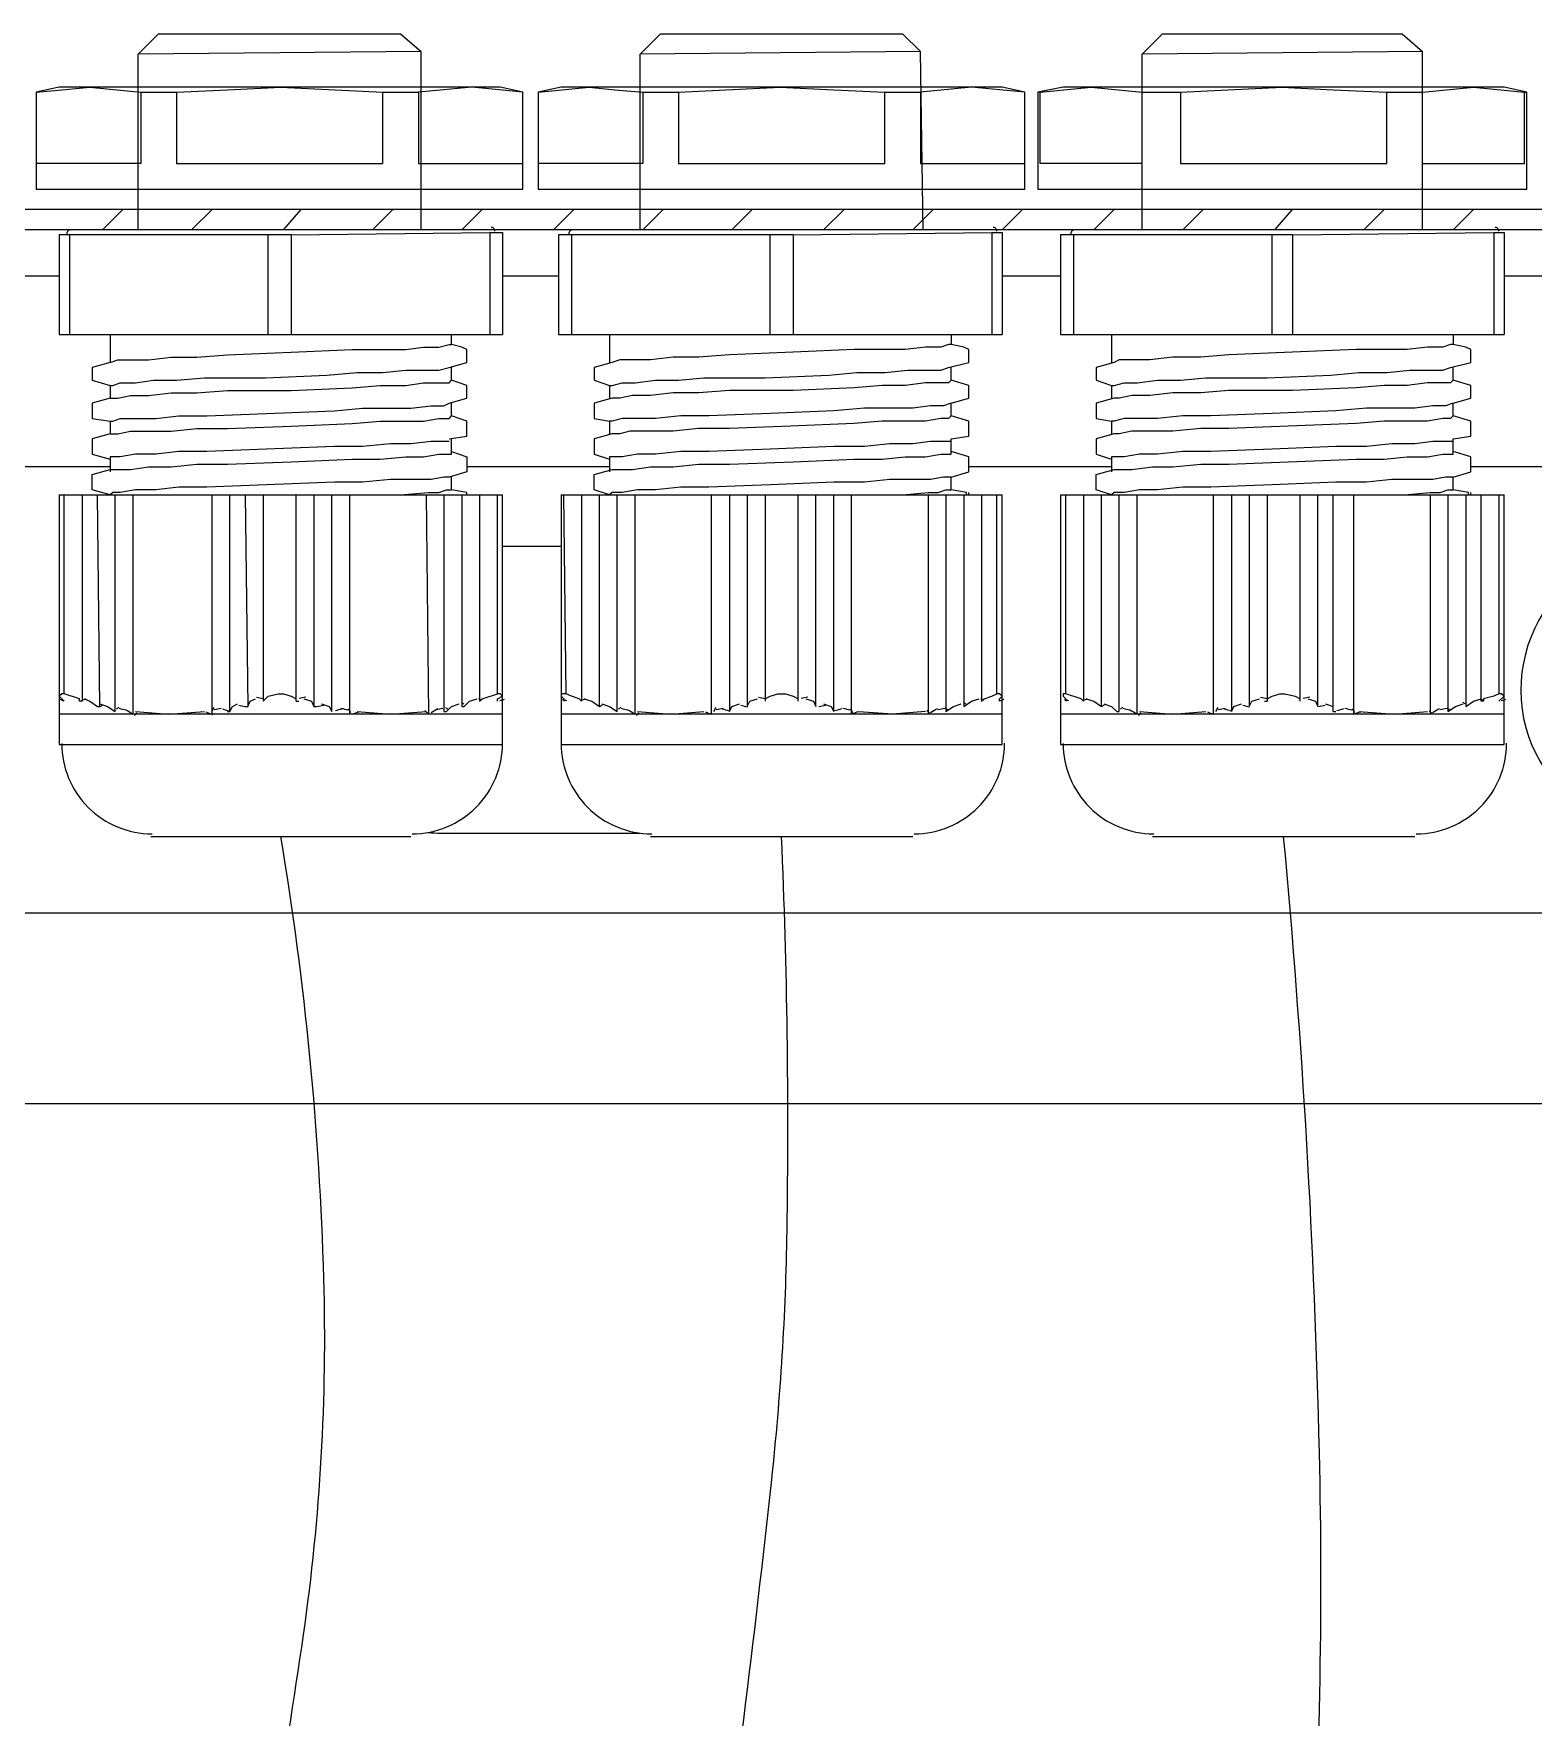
# Model space of a CAD drawing. Header units: feet. Extents: x -159 to 1687, y 0 to 1556.
# Drawn here: x 507.7378 to 507.9831, y 1044.3377 to 1044.613 of the extents above; entities that cross this region are included whole.
import ezdxf

# ---------------------------------------------------------------- set-up
doc = ezdxf.new("R2010")
doc.units = ezdxf.units.FT
doc.header["$MEASUREMENT"] = 0
for name, color, linetype in [('E-CABL-24V', 1, '24V'), ('E-EQPM-CAB', 5, 'Continuous'), ('E-EQPM-HRDW', 230, 'Continuous')]:
    doc.layers.add(name, color=color, linetype=linetype)
doc.linetypes.add('24V', pattern='A,1,-0.2,["24V",Standard,S=0.1,R=0,X=-0.125,Y=-0.05],-0.2', length=1.4)

msp = doc.modelspace()

# ---------------------------------------------------------------- linework, layer by layer
at = {"layer": 'E-CABL-24V'}
for points in [[(507.0073148254214, 1043.265011869804, -0.008424595690852561), (507.0087904537589, 1043.373264729154, -0.01290501151279826), (507.0127669190178, 1043.443835284545, -0.005131037994073637), (507.0246548822138, 1043.572184616041, -0.008794064861587294), (507.033674196308, 1043.646853711527, -0.08041995311221156), (507.0760649403089, 1043.784725971518, -0.09102065938524113), (507.1523440071651, 1043.88710704813, -0.03799066756253638), (507.2415923783001, 1043.958249030372, -0.04497931044966911), (507.3259079447353, 1044.005095781545, -0.005680317751249649), (507.4320667156251, 1044.050717027854, 0.006025553172461251), (507.5321137827295, 1044.093793656168, 0.003996694349274301), (507.6048078130843, 1044.126835559684, 0.00488335891319513), (507.663813723464, 1044.154930624256, 0.09224002753963657), (507.7260526430486, 1044.201087073002, 0.09975920784410136), (507.7635467538039, 1044.262259055809, 0.03673915812307464), (507.7708909918522, 1044.288035417454, 0.01534083104261825), (507.7819557502098, 1044.351189598545, 0.0427939598232804), (507.7852913933244, 1044.409413910066, 0.03431290299969964), (507.7782584773054, 1044.481759968465)], [(507.2156053023527, 1043.265011869804, -0.008424595690520006), (507.2170809306901, 1043.373264729156, -0.01290501151167272), (507.2210573959492, 1043.443835284545, -0.005131037994041934), (507.2329453591444, 1043.572184616034, -0.008794064862885892), (507.2419646732394, 1043.646853711527, -0.0804199531124979), (507.2875177579662, 1043.795011213568, -0.1065190658037303), (507.3606344840964, 1043.88710704813, -0.02262788681650161), (507.4436277386567, 1043.949194795425, -0.02203507805870874), (507.5341984216666, 1044.005095781545, -0.005291810885121813), (507.6159328880792, 1044.04957047171, 0.006230139481871608), (507.6852869674622, 1044.087477401237, 0.01323041668637856), (507.7567801231098, 1044.130247642467, 0.02579117499500531), (507.7916500578103, 1044.154992212874, 0.112523785630718), (507.8178071655561, 1044.187473422407, 0.06282545126620188), (507.841688985889, 1044.257568056076, 0.01559395825568648), (507.8487365816911, 1044.298209438532, 0.008142933265916284), (507.8585227552721, 1044.376577795501, 0.02315327767710688), (507.8610316884917, 1044.417224488151, 0.01460437842277318), (507.8601373127201, 1044.481759968465)], [(507.816259104141, 1043.265011869804, 0.001913542296354147), (507.8203912460408, 1043.385412962438, 0.00394493315020252), (507.8217111977375, 1043.443835284545, 0.00106034164523452), (507.8236513477598, 1043.598065281172, -0.002512094698829486), (507.8246592927462, 1043.663162617847, -0.01451433008271177), (507.8299933955262, 1043.770761907128, -0.03622168599477488), (507.836493087796, 1043.813486747912, -0.01503153936188053), (507.8459371401721, 1043.849948326871, -0.007718811697016831), (507.8675352481914, 1043.920031635382, -0.002973151521085961), (507.8824934236575, 1043.965120190516, 0.002966224869689639), (507.8974515991236, 1044.01020874565, 0.009968413757734844), (507.9256565609505, 1044.103210504393, 0.03038796889980451), (507.9324251972103, 1044.134390820169, 0.01541891119484474), (507.9360587744807, 1044.163984385223, 0.005295230973471903), (507.9430599388543, 1044.250502472961, 0.001145555826092078), (507.9434973896896, 1044.256938568549, 0.0001634334021107225), (507.9464455014113, 1044.302058989367, 0.02210457293736921), (507.9480816429849, 1044.38102276681, 0.0172980959577702), (507.9422244912274, 1044.481759968465)]]:
    msp.add_lwpolyline(points, format="xyb", dxfattribs=at)
at = {"layer": 'E-EQPM-CAB', "lineweight": 0}
for p, q in [((507.7420067791829, 1044.537595917297), (507.8145101754278, 1044.537595917297)), ((507.9057644500122, 1044.537595917297), (507.9782678462573, 1044.537595917297))]:
    msp.add_line(p, q, dxfattribs=at)
at = {"layer": 'E-EQPM-CAB', "lineweight": 25}
for points in [[(507.8011762174979, 1044.610099313542), (507.7549240509277, 1044.609682627357), (507.7582575404103, 1044.613016116839), (507.7978427280154, 1044.613016116839)], [(507.8828467098199, 1044.610099313542), (507.8370112294351, 1044.609682627357), (507.8403447189175, 1044.613016116839), (507.8799299065226, 1044.613016116839)], [(507.9649338883271, 1044.610099313542), (507.9190984079426, 1044.609682627357), (507.922431897425, 1044.613016116839), (507.9616003988449, 1044.613016116839)]]:
    msp.add_lwpolyline(points, close=True, dxfattribs=at)
for points in [[(507.7549240509277, 1044.58093128057), (507.7549240509277, 1044.609682627357)], [(507.8011762174979, 1044.58093128057), (507.8011762174979, 1044.610099313542)], [(507.8370112294351, 1044.58093128057), (507.8370112294351, 1044.609682627357)], [(507.8832633960053, 1044.58093128057), (507.8828467098199, 1044.610099313542)], [(507.9190984079426, 1044.58093128057), (507.9190984079426, 1044.609682627357)], [(507.9649338883271, 1044.58093128057), (507.9649338883271, 1044.610099313542)], [(507.8140934892426, 1044.604265706948), (507.7420067791829, 1044.604265706948), (507.7382566035153, 1044.603432334578), (507.7382566035153, 1044.587598259535), (507.8178436649107, 1044.587598259535), (507.8178436649107, 1044.603432334578), (507.8140934892426, 1044.604265706948)], [(507.7382566035153, 1044.603432334578), (507.7424234653683, 1044.603849020763), (507.7470070134066, 1044.604265706948), (507.7553407371131, 1044.603432334578), (507.7611743437076, 1044.603432334578), (507.7611743437076, 1044.591765121389), (507.7949259247182, 1044.591765121389), (507.7949259247182, 1044.603432334578), (507.8007595313127, 1044.603432334578), (507.8007595313127, 1044.591765121389), (507.8178436649107, 1044.591765121389)], [(507.7553407371131, 1044.603432334578), (507.7553407371131, 1044.591765121389), (507.7382566035153, 1044.591765121389)], [(507.7611743437076, 1044.603432334578), (507.7695080674139, 1044.603849020763), (507.7782584773056, 1044.604265706948), (507.7949259247182, 1044.603432334578)], [(507.8178436649107, 1044.603432334578), (507.8095099412042, 1044.604265706948), (507.8049263931659, 1044.603849020763), (507.8007595313127, 1044.603432334578)], [(507.8961806677501, 1044.604265706948), (507.8240939576904, 1044.604265706948), (507.8203437820223, 1044.603432334578), (507.8203437820223, 1044.587598259535), (507.8999308434177, 1044.587598259535), (507.8999308434177, 1044.603432334578), (507.8961806677501, 1044.604265706948)], [(507.8203437820223, 1044.603432334578), (507.8286775057288, 1044.604265706948), (507.8328443675821, 1044.603849020763), (507.8374279156205, 1044.603432334578), (507.8432615222148, 1044.603432334578), (507.8432615222148, 1044.591765121389), (507.8770131032254, 1044.591765121389), (507.8770131032254, 1044.603432334578), (507.8828467098199, 1044.603432334578), (507.8828467098199, 1044.591765121389), (507.8999308434177, 1044.591765121389)], [(507.8374279156205, 1044.603432334578), (507.8374279156205, 1044.591765121389), (507.8203437820223, 1044.591765121389)], [(507.8432615222148, 1044.603432334578), (507.8599289696274, 1044.604265706948), (507.8686793795191, 1044.603849020763), (507.8770131032254, 1044.603432334578)], [(507.8999308434177, 1044.603432334578), (507.8957639815646, 1044.603849020763), (507.8911804335264, 1044.604265706948), (507.8828467098199, 1044.603432334578)], [(507.9190984079426, 1044.591765121389), (507.9024309605297, 1044.591765121389), (507.9024309605297, 1044.603432334578), (507.9020142743445, 1044.603432334578), (507.9020142743445, 1044.587598259535), (507.9820180219251, 1044.587598259535), (507.9820180219251, 1044.603432334578), (507.9782678462573, 1044.604265706948), (507.9061811361976, 1044.604265706948), (507.9020142743445, 1044.603432334578)], [(507.9024309605297, 1044.603432334578), (507.910764684236, 1044.604265706948), (507.9190984079426, 1044.603432334578), (507.9253487007222, 1044.603432334578), (507.9253487007222, 1044.591765121389), (507.9591002817326, 1044.591765121389), (507.9591002817326, 1044.603432334578), (507.9649338883271, 1044.603432334578)], [(507.9253487007222, 1044.603432334578), (507.9420161481348, 1044.604265706948), (507.9503498718411, 1044.603849020763), (507.9591002817326, 1044.603432334578)], [(507.9649338883271, 1044.603432334578), (507.9732676120334, 1044.604265706948), (507.9816013357399, 1044.603432334578)], [(507.9649338883271, 1044.591765121389), (507.9816013357399, 1044.591765121389), (507.9816013357399, 1044.603432334578), (507.9820180219251, 1044.603432334578)], [(508.8353913294529, 1044.584264770052), (507.2132320100168, 1044.584264770052)], [(507.7490904443334, 1044.58093128057), (507.7524239338159, 1044.584264770052)], [(507.7636744608194, 1044.58093128057), (507.7670079503021, 1044.584264770052)], [(507.7786751634908, 1044.58093128057), (507.781591966788, 1044.584264770052)], [(507.793259179977, 1044.58093128057), (507.7965926694592, 1044.584264770052)], [(507.807843196463, 1044.58093128057), (507.8111766859454, 1044.584264770052)], [(507.8228438991343, 1044.58093128057), (507.8261773886168, 1044.584264770052)], [(507.8374279156205, 1044.58093128057), (507.840761405103, 1044.584264770052)], [(507.8520119321065, 1044.58093128057), (507.8553454215892, 1044.584264770052)], [(507.8670126347777, 1044.58093128057), (507.8703461242605, 1044.584264770052)], [(507.8815966512639, 1044.58093128057), (507.8849301407463, 1044.584264770052)], [(507.8961806677501, 1044.58093128057), (507.8995141572325, 1044.584264770052)], [(507.9111813704214, 1044.58093128057), (507.9145148599039, 1044.584264770052)], [(507.9257653869076, 1044.58093128057), (507.9290988763901, 1044.584264770052)], [(507.940766089579, 1044.58093128057), (507.9436828928763, 1044.584264770052)], [(507.9553501060648, 1044.58093128057), (507.9586835955477, 1044.584264770052)], [(507.969934122551, 1044.58093128057), (507.9732676120334, 1044.584264770052)], [(508.8353913294529, 1044.58093128057), (507.2132320100168, 1044.58093128057)]]:
    msp.add_lwpolyline(points, dxfattribs=at)
at = {"layer": 'E-EQPM-CAB', "lineweight": 0}
for points in [[(507.8124267445014, 1044.58093128057), (507.7436735239241, 1044.58093128057)], [(507.7799252220468, 1044.5800979082), (507.8124267445014, 1044.580514594385), (507.8124267445014, 1044.563847146972)], [(507.8124267445014, 1044.580514594385), (507.8145101754278, 1044.580514594385), (507.8145101754278, 1044.563847146972)], [(507.8945139230088, 1044.58093128057), (507.8257607024316, 1044.58093128057)], [(507.862012400554, 1044.5800979082), (507.8945139230088, 1044.580514594385), (507.8945139230088, 1044.563847146972)], [(507.8945139230088, 1044.580514594385), (507.8961806677501, 1044.580514594385), (507.8961806677501, 1044.563847146972)], [(507.9766011015161, 1044.58093128057), (507.9078478809388, 1044.58093128057)], [(507.9436828928763, 1044.5800979082), (507.9766011015161, 1044.580514594385), (507.9766011015161, 1044.563847146972)], [(507.9766011015161, 1044.580514594385), (507.9782678462573, 1044.580514594385), (507.9782678462573, 1044.563847146972)], [(507.7799252220468, 1044.5800979082), (507.7420067791829, 1044.5800979082), (507.7420067791829, 1044.563847146972), (507.8145101754278, 1044.563847146972)], [(507.7436735239241, 1044.5800979082), (507.7436735239241, 1044.563847146972)], [(507.776175046379, 1044.563847146972), (507.776175046379, 1044.5800979082)], [(507.7799252220468, 1044.5800979082), (507.7799252220468, 1044.563847146972)], [(507.862012400554, 1044.5800979082), (507.8236772715052, 1044.5800979082), (507.8236772715052, 1044.563847146972), (507.8961806677501, 1044.563847146972)], [(507.8257607024316, 1044.5800979082), (507.8257607024316, 1044.563847146972)], [(507.8582622248864, 1044.563847146972), (507.8582622248864, 1044.5800979082)], [(507.862012400554, 1044.5800979082), (507.862012400554, 1044.563847146972)], [(507.9436828928763, 1044.5800979082), (507.9057644500122, 1044.5800979082), (507.9057644500122, 1044.563847146972), (507.9782678462573, 1044.563847146972)], [(507.9078478809388, 1044.5800979082), (507.9078478809388, 1044.563847146972)], [(507.9403494033934, 1044.563847146972), (507.9403494033934, 1044.5800979082)], [(507.9436828928763, 1044.5800979082), (507.9436828928763, 1044.563847146972)], [(507.7503405028895, 1044.563847146972), (507.7503405028895, 1044.559263598934), (507.7474236995922, 1044.558430226563), (507.7474236995922, 1044.556346795637), (507.7503405028895, 1044.555513423266), (507.7503405028895, 1044.55342999234), (507.7515905614453, 1044.55342999234), (507.7536739923719, 1044.553846678524), (507.7565907956691, 1044.553846678524), (507.760340971337, 1044.55426336471), (507.76450783319, 1044.55426336471), (507.7695080674139, 1044.554680050896), (507.7799252220468, 1044.554680050896), (507.7899256904946, 1044.55509673708), (507.7945092385328, 1044.555513423266), (507.7986761003858, 1044.555513423266), (507.8015929036831, 1044.555930109451), (507.8057597655365, 1044.555930109451), (507.8061764517217, 1044.556346795637)], [(507.7503405028895, 1044.559263598934), (507.7515905614453, 1044.559680285119), (507.7565907956691, 1044.559680285119), (507.760340971337, 1044.560096971305), (507.76450783319, 1044.560096971305), (507.7695080674139, 1044.56051365749), (507.7799252220468, 1044.560930343675), (507.7899256904946, 1044.56134702986), (507.7986761003858, 1044.56134702986), (507.8015929036831, 1044.561763716046), (507.8040930207951, 1044.561763716046), (507.8057597655365, 1044.562180402231), (507.8061764517217, 1044.562180402231), (507.8061764517217, 1044.563847146972)], [(507.7503405028895, 1044.555513423266), (507.7507571890746, 1044.555513423266), (507.7520072476304, 1044.555930109451), (507.7545073647425, 1044.555930109451), (507.7574241680397, 1044.556346795637), (507.7611743437076, 1044.556346795637), (507.765757891746, 1044.556763481822), (507.7757583601935, 1044.556763481822), (507.7857588286411, 1044.557180168007), (507.7907590628649, 1044.557596854193), (507.7949259247182, 1044.557596854193), (507.7986761003858, 1044.558013540377), (507.8040930207951, 1044.558013540377), (507.8057597655365, 1044.558430226563), (507.8086765688338, 1044.559263598934), (507.8086765688338, 1044.56134702986), (507.807843196463, 1044.561763716046), (507.8061764517217, 1044.562180402231)], [(507.8878469440435, 1044.563847146972), (507.8878469440435, 1044.562180402231), (507.8874302578583, 1044.562180402231), (507.8861801993025, 1044.561763716046), (507.8836800821905, 1044.561763716046), (507.8803465927081, 1044.56134702986), (507.8720128690015, 1044.56134702986), (507.862012400554, 1044.560930343675), (507.8515952459213, 1044.56051365749), (507.8465950116974, 1044.560096971305), (507.8424281498444, 1044.560096971305), (507.8386779741763, 1044.559680285119), (507.8336777399527, 1044.559680285119), (507.8324276813964, 1044.559263598934), (507.8295108780997, 1044.558430226563), (507.8295108780997, 1044.556346795637), (507.8320109952112, 1044.555513423266), (507.8320109952112, 1044.55342999234)], [(507.8320109952112, 1044.563847146972), (507.8320109952112, 1044.559263598934)], [(507.8320109952112, 1044.555513423266), (507.8324276813964, 1044.555513423266), (507.8340944261379, 1044.555930109451), (507.8361778570643, 1044.555930109451), (507.8395113465472, 1044.556346795637), (507.8432615222148, 1044.556346795637), (507.8474283840681, 1044.556763481822), (507.8574288525158, 1044.556763481822), (507.8678460071485, 1044.557180168007), (507.872429555187, 1044.557596854193), (507.8770131032254, 1044.557596854193), (507.8807632788933, 1044.558013540377), (507.8861801993025, 1044.558013540377), (507.8874302578583, 1044.558430226563), (507.8907637473408, 1044.559263598934), (507.8907637473408, 1044.56134702986), (507.8899303749702, 1044.561763716046), (507.8878469440435, 1044.562180402231)], [(507.969934122551, 1044.563847146972), (507.969934122551, 1044.562180402231), (507.9695174363658, 1044.562180402231), (507.9682673778095, 1044.561763716046), (507.9657672606979, 1044.561763716046), (507.962433771215, 1044.56134702986), (507.954100047509, 1044.56134702986), (507.9332657382431, 1044.56051365749), (507.9286821902044, 1044.560096971305), (507.9240986421662, 1044.560096971305), (507.9203484664984, 1044.559680285119), (507.9153482322745, 1044.559680285119), (507.9145148599039, 1044.559263598934), (507.9115980566066, 1044.558430226563), (507.9115980566066, 1044.556346795637), (507.9140981737187, 1044.555513423266), (507.9140981737187, 1044.55342999234)], [(507.9140981737187, 1044.563847146972), (507.9140981737187, 1044.559263598934)], [(507.9140981737187, 1044.555513423266), (507.9145148599039, 1044.555513423266), (507.9161816046453, 1044.555930109451), (507.9182650355717, 1044.555930109451), (507.9215985250542, 1044.556346795637), (507.9253487007222, 1044.556346795637), (507.9295155625753, 1044.556763481822), (507.9395160310228, 1044.556763481822), (507.9499331856559, 1044.557180168007), (507.9545167336942, 1044.557596854193), (507.9591002817326, 1044.557596854193), (507.9628504574007, 1044.558013540377), (507.9682673778095, 1044.558013540377), (507.9695174363658, 1044.558430226563), (507.9728509258482, 1044.559263598934), (507.9728509258482, 1044.56134702986), (507.9720175534776, 1044.561763716046), (507.969934122551, 1044.562180402231)], [(507.7503405028895, 1044.549679816671), (507.7507571890746, 1044.549679816671), (507.7520072476304, 1044.550096502857), (507.7578408542249, 1044.550096502857), (507.7615910298928, 1044.550513189042), (507.7661745779315, 1044.550513189042), (507.7870088871973, 1044.551346561413), (507.7915924352355, 1044.551763247598), (507.7995094727564, 1044.551763247598), (507.8028429622393, 1044.552179933784), (507.8049263931659, 1044.552179933784), (507.8057597655365, 1044.552596619968), (507.8086765688338, 1044.55342999234), (507.8086765688338, 1044.555513423266), (507.8061764517217, 1044.556346795637), (507.8061764517217, 1044.558430226563)], [(507.8878469440435, 1044.556346795637), (507.8874302578583, 1044.555930109451), (507.8836800821905, 1044.555930109451), (507.8803465927081, 1044.555513423266), (507.8765964170402, 1044.555513423266), (507.8720128690015, 1044.55509673708), (507.862012400554, 1044.554680050896), (507.8515952459213, 1044.554680050896), (507.8465950116974, 1044.55426336471), (507.8424281498444, 1044.55426336471), (507.8386779741763, 1044.553846678524), (507.8357611708793, 1044.553846678524), (507.8336777399527, 1044.55342999234), (507.8324276813964, 1044.55342999234), (507.8295108780997, 1044.552596619968), (507.8295108780997, 1044.550096502857), (507.8320109952112, 1044.549679816671), (507.8320109952112, 1044.547596385745)], [(507.8878469440435, 1044.552596619968), (507.8907637473408, 1044.55342999234), (507.8907637473408, 1044.555513423266), (507.8878469440435, 1044.556346795637), (507.8878469440435, 1044.558430226563)], [(507.969934122551, 1044.556346795637), (507.9695174363658, 1044.555930109451), (507.9657672606979, 1044.555930109451), (507.962433771215, 1044.555513423266), (507.9586835955477, 1044.555513423266), (507.954100047509, 1044.55509673708), (507.9436828928763, 1044.554680050896), (507.9332657382431, 1044.554680050896), (507.9286821902044, 1044.55426336471), (507.9240986421662, 1044.55426336471), (507.9203484664984, 1044.553846678524), (507.9174316632011, 1044.553846678524), (507.9153482322745, 1044.55342999234), (507.9145148599039, 1044.55342999234), (507.9115980566066, 1044.552596619968), (507.9115980566066, 1044.550096502857), (507.9140981737187, 1044.549679816671), (507.9140981737187, 1044.547596385745)], [(507.969934122551, 1044.552596619968), (507.9728509258482, 1044.55342999234), (507.9728509258482, 1044.555513423266), (507.969934122551, 1044.556346795637), (507.969934122551, 1044.558430226563)], [(507.7503405028895, 1044.55342999234), (507.7474236995922, 1044.552596619968), (507.7474236995922, 1044.550096502857), (507.7503405028895, 1044.549679816671), (507.7503405028895, 1044.547596385745), (507.7515905614453, 1044.547596385745), (507.7536739923719, 1044.54801307193), (507.760340971337, 1044.54801307193), (507.76450783319, 1044.548429758116), (507.7695080674139, 1044.548429758116), (507.7799252220468, 1044.548846444301), (507.7899256904946, 1044.549263130486), (507.7945092385328, 1044.549679816671), (507.8015929036831, 1044.549679816671), (507.8040930207951, 1044.550096502857), (507.8057597655365, 1044.550096502857), (507.8061764517217, 1044.550513189042)], [(507.8057597655365, 1044.546763013374), (507.8086765688338, 1044.54717969956), (507.8086765688338, 1044.549679816671), (507.8061764517217, 1044.550513189042), (507.8061764517217, 1044.552596619968)], [(507.8878469440435, 1044.540512720595), (507.8865968854877, 1044.540512720595), (507.8845134545611, 1044.540096034409), (507.877846475596, 1044.540096034409), (507.873679613743, 1044.539679348224), (507.8686793795191, 1044.539679348224), (507.8582622248864, 1044.539262662039), (507.8482617564384, 1044.538845975853), (507.8436782084002, 1044.538845975853), (507.8395113465472, 1044.538429289668), (507.8365945432499, 1044.538429289668), (507.8340944261379, 1044.538012603482), (507.8324276813964, 1044.538012603482), (507.8320109952112, 1044.537595917297), (507.8295108780997, 1044.538429289668), (507.8295108780997, 1044.540929406779), (507.8324276813964, 1044.541762779151), (507.8357611708793, 1044.541762779151), (507.8386779741763, 1044.542179465335), (507.8424281498444, 1044.542179465335), (507.8465950116974, 1044.542596151521), (507.8515952459213, 1044.542596151521), (507.862012400554, 1044.543012837707), (507.8720128690015, 1044.543429523892), (507.8765964170402, 1044.543429523892), (507.8803465927081, 1044.543846210077), (507.8836800821905, 1044.543846210077), (507.8861801993025, 1044.544262896262), (507.8878469440435, 1044.544262896262), (507.8878469440435, 1044.546763013374), (507.8907637473408, 1044.54717969956), (507.8907637473408, 1044.549679816671), (507.8878469440435, 1044.550513189042), (507.8878469440435, 1044.552596619968), (507.8865968854877, 1044.552179933784), (507.8845134545611, 1044.552179933784), (507.8815966512639, 1044.551763247598), (507.873679613743, 1044.551763247598), (507.8686793795191, 1044.551346561413), (507.8582622248864, 1044.550929875227), (507.8482617564384, 1044.550513189042), (507.8436782084002, 1044.550513189042), (507.8395113465472, 1044.550096502857), (507.8340944261379, 1044.550096502857), (507.8324276813964, 1044.549679816671), (507.8320109952112, 1044.549679816671)], [(507.8878469440435, 1044.550513189042), (507.8874302578583, 1044.550096502857), (507.8861801993025, 1044.550096502857), (507.8836800821905, 1044.549679816671), (507.8765964170402, 1044.549679816671), (507.8720128690015, 1044.549263130486), (507.8615957143688, 1044.548846444301), (507.8515952459213, 1044.548429758116), (507.8465950116974, 1044.548429758116), (507.8424281498444, 1044.54801307193), (507.8353444846937, 1044.54801307193), (507.8336777399527, 1044.547596385745), (507.8324276813964, 1044.547596385745), (507.8295108780997, 1044.546763013374), (507.8295108780997, 1044.544262896262), (507.8320109952112, 1044.543429523892)], [(507.969934122551, 1044.540512720595), (507.9686840639952, 1044.540512720595), (507.9666006330685, 1044.540096034409), (507.9599336541035, 1044.540096034409), (507.9557667922504, 1044.539679348224), (507.9507665580265, 1044.539679348224), (507.9403494033934, 1044.539262662039), (507.9303489349459, 1044.538845975853), (507.9257653869076, 1044.538845975853), (507.9215985250542, 1044.538429289668), (507.9186817217569, 1044.538429289668), (507.9161816046453, 1044.538012603482), (507.9145148599039, 1044.538012603482), (507.9140981737187, 1044.537595917297), (507.9115980566066, 1044.538429289668), (507.9115980566066, 1044.540929406779), (507.9145148599039, 1044.541762779151), (507.9174316632011, 1044.541762779151), (507.9207651526835, 1044.542179465335), (507.9240986421662, 1044.542179465335), (507.9286821902044, 1044.542596151521), (507.9332657382431, 1044.542596151521), (507.954100047509, 1044.543429523892), (507.9586835955477, 1044.543429523892), (507.962433771215, 1044.543846210077), (507.9657672606979, 1044.543846210077), (507.9682673778095, 1044.544262896262), (507.969934122551, 1044.544262896262), (507.969934122551, 1044.546763013374), (507.9728509258482, 1044.54717969956), (507.9728509258482, 1044.549679816671), (507.969934122551, 1044.550513189042), (507.969934122551, 1044.552596619968), (507.9686840639952, 1044.552179933784), (507.9666006330685, 1044.552179933784), (507.9636838297713, 1044.551763247598), (507.9557667922504, 1044.551763247598), (507.9507665580265, 1044.551346561413), (507.9403494033934, 1044.550929875227), (507.9303489349459, 1044.550513189042), (507.9257653869076, 1044.550513189042), (507.9215985250542, 1044.550096502857), (507.9161816046453, 1044.550096502857), (507.9145148599039, 1044.549679816671), (507.9140981737187, 1044.549679816671)], [(507.969934122551, 1044.550513189042), (507.9695174363658, 1044.550096502857), (507.9682673778095, 1044.550096502857), (507.9657672606979, 1044.549679816671), (507.9586835955477, 1044.549679816671), (507.954100047509, 1044.549263130486), (507.9332657382431, 1044.548429758116), (507.9286821902044, 1044.548429758116), (507.9240986421662, 1044.54801307193), (507.9174316632011, 1044.54801307193), (507.9153482322745, 1044.547596385745), (507.9145148599039, 1044.547596385745), (507.9115980566066, 1044.546763013374), (507.9115980566066, 1044.544262896262), (507.9140981737187, 1044.543429523892)], [(507.7503405028895, 1044.547596385745), (507.7474236995922, 1044.546763013374), (507.7474236995922, 1044.544262896262), (507.7503405028895, 1044.543429523892)], [(507.8061764517217, 1044.544679582448), (507.8086765688338, 1044.543846210077), (507.8086765688338, 1044.541346092965), (507.8057597655365, 1044.540512720595), (507.8049263931659, 1044.540512720595), (507.8028429622393, 1044.540096034409), (507.7961759832742, 1044.540096034409), (507.7915924352355, 1044.539679348224), (507.7870088871973, 1044.539679348224), (507.7661745779315, 1044.538845975853), (507.7615910298928, 1044.538845975853), (507.7578408542249, 1044.538429289668), (507.7545073647425, 1044.538429289668), (507.7520072476304, 1044.538012603482), (507.7507571890746, 1044.538012603482), (507.7503405028895, 1044.537595917297), (507.7474236995922, 1044.538429289668), (507.7474236995922, 1044.540929406779), (507.7503405028895, 1044.541762779151), (507.7536739923719, 1044.541762779151), (507.7565907956691, 1044.542179465335), (507.760340971337, 1044.542179465335), (507.76450783319, 1044.542596151521), (507.7695080674139, 1044.542596151521), (507.7799252220468, 1044.543012837707), (507.7899256904946, 1044.543429523892), (507.7945092385328, 1044.543429523892), (507.7986761003858, 1044.543846210077), (507.8015929036831, 1044.543846210077), (507.8040930207951, 1044.544262896262), (507.8061764517217, 1044.544262896262), (507.8061764517217, 1044.546763013374)], [(507.8057597655365, 1044.546346327189), (507.8028429622393, 1044.546346327189), (507.7995094727564, 1044.545929641004), (507.7961759832742, 1044.545929641004), (507.7915924352355, 1044.545512954818), (507.7870088871973, 1044.545512954818), (507.7661745779315, 1044.544679582448), (507.7615910298928, 1044.544679582448), (507.7578408542249, 1044.544262896262), (507.7545073647425, 1044.544262896262), (507.7520072476304, 1044.543846210077), (507.7503405028895, 1044.543846210077), (507.7503405028895, 1044.541346092965)], [(507.8878469440435, 1044.546346327189), (507.8845134545611, 1044.546346327189), (507.8815966512639, 1044.545929641004), (507.877846475596, 1044.545929641004), (507.873679613743, 1044.545512954818), (507.8686793795191, 1044.545512954818), (507.8582622248864, 1044.545096268633), (507.8482617564384, 1044.544679582448), (507.8436782084002, 1044.544679582448), (507.8395113465472, 1044.544262896262), (507.8365945432499, 1044.544262896262), (507.8340944261379, 1044.543846210077), (507.8320109952112, 1044.543846210077), (507.8320109952112, 1044.541346092965)], [(507.969934122551, 1044.546346327189), (507.9666006330685, 1044.546346327189), (507.9636838297713, 1044.545929641004), (507.9599336541035, 1044.545929641004), (507.9557667922504, 1044.545512954818), (507.9507665580265, 1044.545512954818), (507.9403494033934, 1044.545096268633), (507.9303489349459, 1044.544679582448), (507.9257653869076, 1044.544679582448), (507.9215985250542, 1044.544262896262), (507.9186817217569, 1044.544262896262), (507.9161816046453, 1044.543846210077), (507.9140981737187, 1044.543846210077), (507.9140981737187, 1044.541346092965)], [(507.8903470611556, 1044.537595917297), (507.8903470611556, 1044.538012603482), (507.8878469440435, 1044.538429289668), (507.8878469440435, 1044.540512720595), (507.8907637473408, 1044.541346092965), (507.8907637473408, 1044.543846210077), (507.8878469440435, 1044.544679582448)], [(507.972434239663, 1044.537595917297), (507.972434239663, 1044.538012603482), (507.969934122551, 1044.538429289668), (507.969934122551, 1044.540512720595), (507.9728509258482, 1044.541346092965), (507.9728509258482, 1044.543846210077), (507.969934122551, 1044.544679582448)], [(507.8086765688338, 1044.537595917297), (507.8086765688338, 1044.538012603482), (507.8061764517217, 1044.538429289668), (507.8061764517217, 1044.540512720595)], [(507.7420067791829, 1044.537595917297), (507.7420067791829, 1044.496760671136), (507.8145101754278, 1044.496760671136)], [(507.7428401515535, 1044.505094394843), (507.7428401515535, 1044.537595917297)], [(507.7461736410362, 1044.504261022472), (507.7470070134066, 1044.503844336286), (507.7482570719628, 1044.503010963916), (507.748673758148, 1044.503010963916), (507.7482570719628, 1044.537595917297)], [(507.748673758148, 1044.503427650101), (507.7499238167038, 1044.503010963916), (507.7511738752601, 1044.502177591545), (507.7511738752601, 1044.537595917297)], [(507.7670079503021, 1044.50176090536), (507.7670079503021, 1044.537595917297)], [(507.7724248707111, 1044.537595917297), (507.7728415568963, 1044.503010963916)], [(507.7753416740084, 1044.537595917297), (507.7753416740084, 1044.503844336286), (507.776175046379, 1044.504677708658), (507.77784179112, 1044.505094394843), (507.7786751634908, 1044.505094394843), (507.7799252220468, 1044.504677708658), (507.7807585944172, 1044.504261022472)], [(507.7807585944172, 1044.503844336286), (507.7807585944172, 1044.537595917297)], [(507.7836753977144, 1044.537595917297), (507.7836753977144, 1044.503010963916)], [(507.7849254562707, 1044.503427650101), (507.7861755148265, 1044.503010963916), (507.7865922010117, 1044.502177591545), (507.7865922010117, 1044.537595917297)], [(507.7895090043089, 1044.537595917297), (507.7895090043089, 1044.50176090536)], [(507.7978427280154, 1044.537595917297), (507.8024262760537, 1044.538012603482), (507.8040930207951, 1044.538012603482), (507.8053430793509, 1044.538429289668), (507.8061764517217, 1044.538429289668)], [(507.8020095898687, 1044.537595917297), (507.8024262760537, 1044.50176090536)], [(507.8049263931659, 1044.537595917297), (507.8049263931659, 1044.502177591545), (507.8053430793509, 1044.502177591545), (507.8061764517217, 1044.503010963916), (507.8074265102775, 1044.503427650101)], [(507.807843196463, 1044.537595917297), (507.807843196463, 1044.503010963916), (507.8082598826481, 1044.503010963916), (507.809093255019, 1044.503844336286), (507.8103433135748, 1044.504261022472)], [(507.8107599997602, 1044.537595917297), (507.8107599997602, 1044.503844336286), (507.8111766859454, 1044.504261022472), (507.8136768030574, 1044.505094394843)], [(507.8136768030574, 1044.503844336286), (507.8136768030574, 1044.504261022472), (507.8145101754278, 1044.504677708658), (507.8140934892426, 1044.505094394843), (507.8136768030574, 1044.505094394843), (507.8136768030574, 1044.537595917297)], [(507.8145101754278, 1044.496760671136), (507.8145101754278, 1044.537595917297)], [(507.8240939576904, 1044.537595917297), (507.8240939576904, 1044.496760671136), (507.8961806677501, 1044.496760671136)], [(507.8240939576904, 1044.537595917297), (507.8961806677501, 1044.537595917297)], [(507.8274274471726, 1044.537595917297), (507.8274274471726, 1044.503844336286), (507.8270107609876, 1044.504261022472), (507.8257607024316, 1044.504677708658), (507.824927330061, 1044.505094394843), (507.8240939576904, 1044.505094394843)], [(507.824927330061, 1044.505094394843), (507.8245106438756, 1044.537595917297)], [(507.8278441333582, 1044.504261022472), (507.829094191914, 1044.503844336286), (507.8303442504698, 1044.503010963916), (507.8303442504698, 1044.537595917297)], [(507.8307609366555, 1044.503427650101), (507.8320109952112, 1044.503010963916), (507.833261053767, 1044.502177591545), (507.833261053767, 1044.537595917297)], [(507.8515952459213, 1044.537595917297), (507.8515952459213, 1044.502177591545), (507.8520119321065, 1044.503010963916), (507.8532619906623, 1044.503427650101)], [(507.8545120492186, 1044.537595917297), (507.8545120492186, 1044.503010963916), (507.8549287354037, 1044.503844336286), (507.8561787939595, 1044.504261022472)], [(507.8574288525158, 1044.537595917297), (507.8574288525158, 1044.503844336286)], [(507.8628457729246, 1044.503844336286), (507.8628457729246, 1044.537595917297)], [(507.8640958314804, 1044.504261022472), (507.8653458900367, 1044.503844336286), (507.8657625762219, 1044.503010963916), (507.8657625762219, 1044.537595917297)], [(507.8670126347777, 1044.503427650101), (507.8682626933339, 1044.503010963916), (507.8686793795191, 1044.502177591545), (507.8686793795191, 1044.537595917297)], [(507.8799299065226, 1044.537595917297), (507.8840967683759, 1044.538012603482), (507.8857635131171, 1044.538012603482), (507.8870135716729, 1044.538429289668), (507.8878469440435, 1044.538429289668)], [(507.8840967683759, 1044.537595917297), (507.8840967683759, 1044.50176090536)], [(507.8870135716729, 1044.537595917297), (507.8870135716729, 1044.502177591545), (507.8882636302292, 1044.503010963916), (507.889513688785, 1044.503427650101)], [(507.8899303749702, 1044.537595917297), (507.8899303749702, 1044.503010963916), (507.8911804335264, 1044.503844336286), (507.8924304920822, 1044.504261022472)], [(507.8907637473408, 1044.537595917297), (507.8907637473408, 1044.538012603482)], [(507.8928471782674, 1044.537595917297), (507.8928471782674, 1044.503844336286), (507.8932638644528, 1044.504261022472), (507.8945139230088, 1044.504677708658), (507.8953472953795, 1044.505094394843)], [(507.8961806677501, 1044.496760671136), (507.8961806677501, 1044.537595917297)], [(507.9057644500122, 1044.537595917297), (507.9057644500122, 1044.496760671136), (507.9782678462573, 1044.496760671136)], [(507.90951462568, 1044.537595917297), (507.90951462568, 1044.503844336286), (507.9090979394948, 1044.504261022472), (507.9065978223828, 1044.505094394843), (507.9061811361976, 1044.505094394843), (507.9061811361976, 1044.504677708658), (507.9065978223828, 1044.504261022472), (507.9065978223828, 1044.503844336286)], [(507.9065978223828, 1044.505094394843), (507.9065978223828, 1044.537595917297)], [(507.9099313118656, 1044.504261022472), (507.9111813704214, 1044.503844336286), (507.9124314289772, 1044.503010963916), (507.9124314289772, 1044.537595917297)], [(507.9128481151624, 1044.503427650101), (507.9140981737187, 1044.503010963916), (507.9149315460893, 1044.502177591545), (507.9153482322745, 1044.502177591545), (507.9153482322745, 1044.537595917297)], [(507.9182650355717, 1044.50176090536), (507.9182650355717, 1044.537595917297)], [(507.9336824244283, 1044.537595917297), (507.9336824244283, 1044.502177591545), (507.9340991106137, 1044.503010963916), (507.9353491691697, 1044.503427650101)], [(507.9365992277255, 1044.537595917297), (507.9365992277255, 1044.503010963916), (507.937015913911, 1044.503844336286), (507.938265972467, 1044.504261022472)], [(507.9395160310228, 1044.537595917297), (507.9395160310228, 1044.503844336286)], [(507.9449329514321, 1044.503844336286), (507.9449329514321, 1044.537595917297)], [(507.9461830099879, 1044.504261022472), (507.9474330685439, 1044.503844336286), (507.9478497547293, 1044.503010963916), (507.9478497547293, 1044.537595917297)], [(507.9503498718411, 1044.502177591545), (507.9503498718411, 1044.537595917297)], [(507.9536833613238, 1044.50176090536), (507.9536833613238, 1044.537595917297)], [(507.9620170850299, 1044.537595917297), (507.9661839468831, 1044.538012603482), (507.9678506916243, 1044.538012603482), (507.9691007501804, 1044.538429289668), (507.969934122551, 1044.538429289668)], [(507.9661839468831, 1044.537595917297), (507.9661839468831, 1044.50176090536)], [(507.9691007501804, 1044.537595917297), (507.9691007501804, 1044.502177591545), (507.9703508087362, 1044.503010963916), (507.9716008672924, 1044.503427650101)], [(507.9720175534776, 1044.537595917297), (507.9720175534776, 1044.503010963916), (507.9732676120334, 1044.503844336286), (507.9745176705896, 1044.504261022472)], [(507.9728509258482, 1044.537595917297), (507.9728509258482, 1044.538012603482)], [(507.9774344738869, 1044.503844336286), (507.9782678462573, 1044.504677708658), (507.9778511600721, 1044.505094394843), (507.9774344738869, 1044.505094394843), (507.9766011015161, 1044.504677708658), (507.9749343567748, 1044.504261022472), (507.9749343567748, 1044.503844336286), (507.9745176705896, 1044.503844336286), (507.9745176705896, 1044.537595917297)], [(507.9774344738869, 1044.537595917297), (507.9774344738869, 1044.505094394843)], [(507.9782678462573, 1044.496760671136), (507.9782678462573, 1044.537595917297)], [(507.7695080674139, 1044.502177591545), (507.7699247535993, 1044.502177591545), (507.7703414397845, 1044.503010963916), (507.7711748121553, 1044.503427650101)], [(507.7807585944172, 1044.503844336286), (507.7811752806028, 1044.503844336286)], [(507.8240939576904, 1044.504677708658), (507.8245106438756, 1044.504261022472), (507.8245106438756, 1044.503844336286)], [(507.8574288525158, 1044.504261022472), (507.8582622248864, 1044.504677708658), (507.8595122834422, 1044.505094394843), (507.8607623419982, 1044.505094394843), (507.862012400554, 1044.504677708658), (507.8628457729246, 1044.504261022472)], [(507.9390993448376, 1044.503844336286), (507.9395160310228, 1044.503844336286)], [(507.9395160310228, 1044.504261022472), (507.9403494033934, 1044.504677708658), (507.9415994619494, 1044.505094394843), (507.94243283432, 1044.505094394843), (507.9440995790615, 1044.504677708658), (507.9449329514321, 1044.504261022472)], [(507.9490998132851, 1044.503427650101), (507.9503498718411, 1044.503010963916)], [(507.8145101754278, 1044.50176090536), (507.7420067791829, 1044.50176090536)], [(507.7545073647425, 1044.502177591545), (507.7599242851516, 1044.50176090536), (507.765757891746, 1044.502177591545)], [(507.7907590628649, 1044.502177591545), (507.7961759832742, 1044.50176090536), (507.8020095898687, 1044.502177591545)], [(507.8961806677501, 1044.50176090536), (507.8240939576904, 1044.50176090536)], [(507.8365945432499, 1044.502177591545), (507.8420114636588, 1044.50176090536), (507.8474283840681, 1044.502177591545)], [(507.9782678462573, 1044.50176090536), (507.9057644500122, 1044.50176090536)], [(507.9186817217569, 1044.502177591545), (507.9240986421662, 1044.50176090536), (507.9295155625753, 1044.502177591545)], [(507.9503498718411, 1044.502177591545), (507.9507665580265, 1044.502177591545)], [(507.9545167336942, 1044.502177591545), (507.9603503402886, 1044.50176090536), (507.9657672606979, 1044.502177591545)], [(507.7570074818543, 1044.481759968465), (507.7995094727564, 1044.481759968465)], [(507.8386779741763, 1044.481759968465), (507.8815966512639, 1044.481759968465)], [(507.9207651526835, 1044.481759968465), (507.9636838297713, 1044.481759968465)]]:
    msp.add_lwpolyline(points, dxfattribs=at)
for points in [[(507.7457569548508, 1044.537595917297), (507.7457569548508, 1044.503844336286), (507.7453402686656, 1044.503844336286), (507.7453402686656, 1044.504261022472), (507.7428401515535, 1044.505094394843), (507.7424234653683, 1044.505094394843), (507.7420067791829, 1044.504677708658), (507.7424234653683, 1044.504261022472), (507.7428401515535, 1044.503844336286, -0.00678587742992987), (507.7421638813394, 1044.504163277187)], [(507.7518316524333, 1044.502702111314, 0.006518899230471425), (507.7529242041021, 1044.502460202241, 0.001557616299556221), (507.7540906785573, 1044.50176090536), (507.7540906785573, 1044.537595917297)], [(507.7687347108733, 1044.502630758421, 0.00419515259436164), (507.7699247535993, 1044.502177591545), (507.7699247535993, 1044.537595917297)], [(507.8339188309403, 1044.502702111314, 0.00651889922936715), (507.8350113826091, 1044.502460202241, 0.001557616299327292), (507.8361778570643, 1044.50176090536), (507.8361778570643, 1044.537595917297)], [(507.8476681168149, 1044.50209955398, 0.003789523946846104), (507.8486784426241, 1044.50176090536), (507.8486784426241, 1044.537595917297)], [(507.8836800821905, 1044.502177591545), (507.8782631617814, 1044.50176090536), (507.8727486166497, 1044.502150032497, -0.003789523946940474), (507.8715961828163, 1044.50176090536), (507.8715961828163, 1044.537595917297)], [(507.8964920271324, 1044.504178625986, -0.006785877430691962), (507.8957639815646, 1044.503844336286), (507.8957639815646, 1044.504261022472), (507.8961806677501, 1044.504677708658), (507.8957639815646, 1044.505094394843), (507.8953472953795, 1044.505094394843), (507.8953472953795, 1044.537595917297)], [(507.9297552953226, 1044.50209955398, 0.003789523946971783), (507.9307656211315, 1044.50176090536), (507.9307656211315, 1044.537595917297)], [(507.7713642992483, 1044.503209759649, 0.004458473560221014), (507.7724248707111, 1044.503010963916), (507.7728415568963, 1044.503010963916), (507.7732582430817, 1044.503844336286), (507.7740916154526, 1044.504261022472)], [(507.7820086529734, 1044.504261022472), (507.7832587115292, 1044.503844336286), (507.7836753977144, 1044.503010963916), (507.7840920839001, 1044.503010963916, 0.004458473559923246), (507.7852734507885, 1044.503239513202)], [(507.8857105432105, 1044.502494264919, 0.006518899229956482), (507.8868566606841, 1044.502719730075, 0.007650386107380586), (507.887263543289, 1044.502526240239)], [(507.916006009448, 1044.502702111314, 0.006518899230638631), (507.9170985611165, 1044.502460202241, 0.00155761629945408), (507.9182244438168, 1044.501826744447)], [(507.9677977217179, 1044.502494264919, 0.00651889923001244), (507.9689438391915, 1044.502719730075, 0.007650386094728743), (507.9693507217962, 1044.50252624024)]]:
    msp.add_lwpolyline(points, format="xyb", dxfattribs=at)
for centre, radius, start, end in [((507.7438818654816, 1044.580306252825), 0.0006250280320187806, 90.05486331317512, 180.0551445492144), ((507.8126350891264, 1044.580722939013), 0.0006250280320651692, 0.05486332195242999, 90.05514454496416), ((507.8259690439886, 1044.580306252825), 0.0006250280318879487, 90.05486330345983, 180.0551445612128), ((507.8947222676338, 1044.580722939013), 0.0006250280320617293, 0.0548633114913012, 90.0551445452866), ((507.9080562224963, 1044.580306252824), 0.0006250280321297425, 90.05486333381404, 180.0551445390529), ((507.9768094461413, 1044.580722939013), 0.000625028032074085, 0.05486331457883271, 90.0551445441532), ((507.7413804882444, 1044.513222165289), 0.01021151727886868, 296.7246092963822, 299.190391295335), ((507.7859599879171, 1044.565676312088), 0.06224822408126924, 259.1736157471731, 260.2327194849468), ((507.7705554547765, 1044.565676324441), 0.06224822409261652, 279.8772883779957, 280.9363921155726), ((507.8151378450623, 1044.514056977421), 0.01271358416021792, 234.7012603382467, 236.8208473359259), ((507.8155531479567, 1044.513222167699), 0.01021151726950206, 240.9196165671449, 243.3853985683643), ((507.8068045669002, 1044.531126457157), 0.02811507388058108, 285.0125337936918, 286.5677184701574), ((507.8322162731899, 1044.531126451247), 0.02811507387493451, 253.5422893926713, 255.097474069451), ((507.823050980573, 1044.513222165277), 0.01021151726480969, 296.7246092942936, 299.1903912966387), ((507.868047166425, 1044.565676312091), 0.06224822408382828, 259.1736157471527, 260.2327194848836), ((507.8526426332869, 1044.565676324424), 0.06224822407565251, 279.8772883778705, 280.9363921157451), ((507.8972250235677, 1044.514056977418), 0.01271358415661638, 234.7012603378844, 236.8208473361599), ((507.8976403264583, 1044.513222167688), 0.01021151725723778, 240.9196165657249, 243.3853985699053), ((507.9143034516953, 1044.531126451238), 0.02811507386618151, 253.5422893920674, 255.0974740693292), ((507.9051381590764, 1044.513222165284), 0.01021151727332014, 296.7246092956801, 299.1903912959709), ((507.9501343449322, 1044.565676312091), 0.06224822408355137, 259.1736157472127, 260.2327194849468), ((507.9347298117941, 1044.565676324425), 0.06224822407658728, 279.8772883779037, 280.9363921157591), ((507.9788955158908, 1044.51405697742), 0.01271358415849278, 234.7012603380407, 236.820847335999), ((507.979310818783, 1044.513222167693), 0.01021151726293239, 240.9196165660485, 243.385398568842), ((507.9705622377353, 1044.531126457137), 0.02811507385956913, 285.0125337931245, 286.567718470757), ((507.7417957883854, 1044.51364028616), 0.01271358416112714, 303.2891605271531, 305.4087475246751), ((507.7409709822234, 1044.515296101), 0.0164498662308948, 309.1879679071903, 310.9412730410705), ((507.738480083269, 1044.51778826537), 0.02268805667686922, 314.3071384469144, 315.7092141018703), ((507.7922004868817, 1044.576090703492), 0.07849382270858994, 250.4991590775938, 251.3676498344163), ((507.6698214329429, 1044.562320418981), 0.1142511678251192, 328.2387723728078, 328.612729560154), ((507.7592984966097, 1044.546558772479), 0.04479795642531342, 280.3821612986347, 281.8761617875612), ((507.7680530044452, 1044.56987882668), 0.07020086134165682, 285.8255405849895, 286.786993097146), ((507.7972184501234, 1044.546558773929), 0.04479795642408215, 258.233846075354, 259.7278465643124), ((507.8866956530208, 1044.562320208448), 0.1142511677826324, 211.4972783026329, 211.8712354901153), ((507.7647332473607, 1044.576090736178), 0.07849382270772044, 288.7423580284311, 289.6108487852659), ((507.818036900275, 1044.518204922515), 0.02268805666754003, 224.4007937607505, 225.8028694162692), ((507.7013589560609, 1044.682849035998), 0.2073448326296417, 299.2950228933678, 299.6520019649029), ((507.7955501947324, 1044.546558772478), 0.04479795642346221, 280.3821612985427, 281.8761617875267), ((507.8159626722165, 1044.515296089638), 0.01644986621585669, 229.1687348217166, 230.9220399572028), ((507.8234662807022, 1044.513640286168), 0.01271358417059268, 303.2891605280709, 305.4087475240182), ((507.8230581607322, 1044.515296100999), 0.01644986622833796, 309.1879679068041, 310.9412730409528), ((507.8205672617796, 1044.517788265367), 0.022688056671693, 314.3071384466933, 315.7092141019785), ((507.7519086114769, 1044.562320418965), 0.1142511677937879, 328.2387723727609, 328.6127295601992), ((507.8413856751172, 1044.546558772479), 0.04479795642499575, 280.3821612985523, 281.8761617874839), ((507.8705511483984, 1044.569878820292), 0.07020086134483576, 253.3230147657914, 254.2844672778983), ((507.868886823974, 1044.566134412418), 0.06479013689637274, 256.2175461058261, 257.239346207823), ((507.8518044963066, 1044.566134414149), 0.06479013689456631, 282.8706616550865, 283.8924617571147), ((507.8497234967674, 1044.56987882668), 0.07020086134088761, 285.8255405849801, 286.786993097146), ((507.8793056286293, 1044.54655877392), 0.04479795641527808, 258.2338460752384, 259.7278465644913), ((507.9687828315509, 1044.562320208463), 0.1142511678095894, 211.4972783026492, 211.8712354900539), ((507.9001240787875, 1044.51820492252), 0.0226880566748205, 224.4007937604603, 225.8028694155575), ((507.7830294483556, 1044.682849036047), 0.2073448326850561, 299.2950228934058, 299.6520019648531), ((507.9055534592092, 1044.513640286168), 0.01271358417102041, 303.2891605278803, 305.4087475237498), ((507.9051453392397, 1044.515296100999), 0.01644986622818775, 309.1879679064914, 310.9412730406551), ((507.902654440293, 1044.517788265362), 0.0226880566636589, 314.3071384464284, 315.7092141021973), ((507.8339957899668, 1044.562320418976), 0.1142511678138357, 328.238772372824, 328.6127295601992), ((507.9234728536248, 1044.546558772475), 0.04479795642180595, 280.3821612986155, 281.8761617876531), ((507.952638326909, 1044.569878820303), 0.0702008613566075, 253.3230147658357, 254.2844672777972), ((507.9509740024832, 1044.566134412426), 0.06479013690436716, 256.2175461058593, 257.2393462077392), ((507.9334749886266, 1044.56613441416), 0.06479013690475532, 282.8706616550723, 283.8924617569393), ((507.9318106752742, 1044.569878826682), 0.070200861343181, 285.8255405849739, 286.7869930971048), ((507.9613928071381, 1044.546558773927), 0.04479795642286764, 258.2338460752512, 259.7278465642535), ((508.0508700100434, 1044.562320208453), 0.1142511677921456, 211.4972783026782, 211.8712354901316), ((507.9284909181847, 1044.576090736193), 0.07849382272398953, 288.7423580285567, 289.6108487852042), ((507.9822112572906, 1044.518204922515), 0.02268805666867428, 224.4007937609325, 225.8028694163982), ((507.8651166268787, 1044.682849036018), 0.207344832652839, 299.2950228933739, 299.6520019648737), ((507.757215824211, 1044.496969013492), 0.01479236565828368, 180.0550010777083, 270.0550067851531), ((507.7997178165867, 1044.496969013493), 0.01479236565828401, 270.055001077705, 0.05500678515963082), ((507.8388863165328, 1044.496969013492), 0.01479236565828451, 180.0550010777213, 270.0550067851531), ((507.8818049950942, 1044.496969013493), 0.01479236565827993, 270.055001077692, 0.05500678517265834), ((507.9209734950402, 1044.496969013492), 0.01479236565828334, 180.0550010777083, 270.0550067851564), ((507.9638921736014, 1044.496969013493), 0.01479236565828468, 270.0550010777148, 0.05500678514660325)]:
    msp.add_arc(centre, radius, start, end, dxfattribs=at)
at = {"layer": 'E-EQPM-HRDW'}
for points in [[(507.7324229969208, 1044.573427755917), (507.7420067791829, 1044.573427755917)], [(507.8145101754278, 1044.573427755917), (507.8236772715052, 1044.573427755917)], [(507.8961806677501, 1044.573427755917), (507.9057644500122, 1044.573427755917)], [(507.9782678462573, 1044.573427755917), (507.9878516285196, 1044.573427755917)], [(507.7503405028895, 1044.542177755917), (507.7265893903264, 1044.542177755917)], [(507.8320109952112, 1044.542177755917), (507.8086765688338, 1044.542177755917)], [(507.9140981737187, 1044.542177755917), (507.8907637473408, 1044.542177755917)], [(507.9961853522261, 1044.542177755917), (507.9728509258482, 1044.542177755917)], [(507.8240939576904, 1044.52913608925), (507.8145101754278, 1044.52913608925)], [(507.5019930632763, 1044.46926108925), (508.5462135900078, 1044.46926108925)], [(508.5462135900078, 1044.43801108925), (507.5019930632763, 1044.43801108925)]]:
    msp.add_lwpolyline(points, dxfattribs=at)
for points in [[(507.9886850008902, 1044.523054632903, 0.5685151804731757), (507.9966954694602, 1044.483616169887)], [(507.8022845031299, 1044.482401034304, 0.0229165637862625), (507.8044276423754, 1044.482302755917), (507.8369588906544, 1044.482302755917)]]:
    msp.add_lwpolyline(points, format="xyb", dxfattribs=at)

doc.saveas('drawing.dxf')
